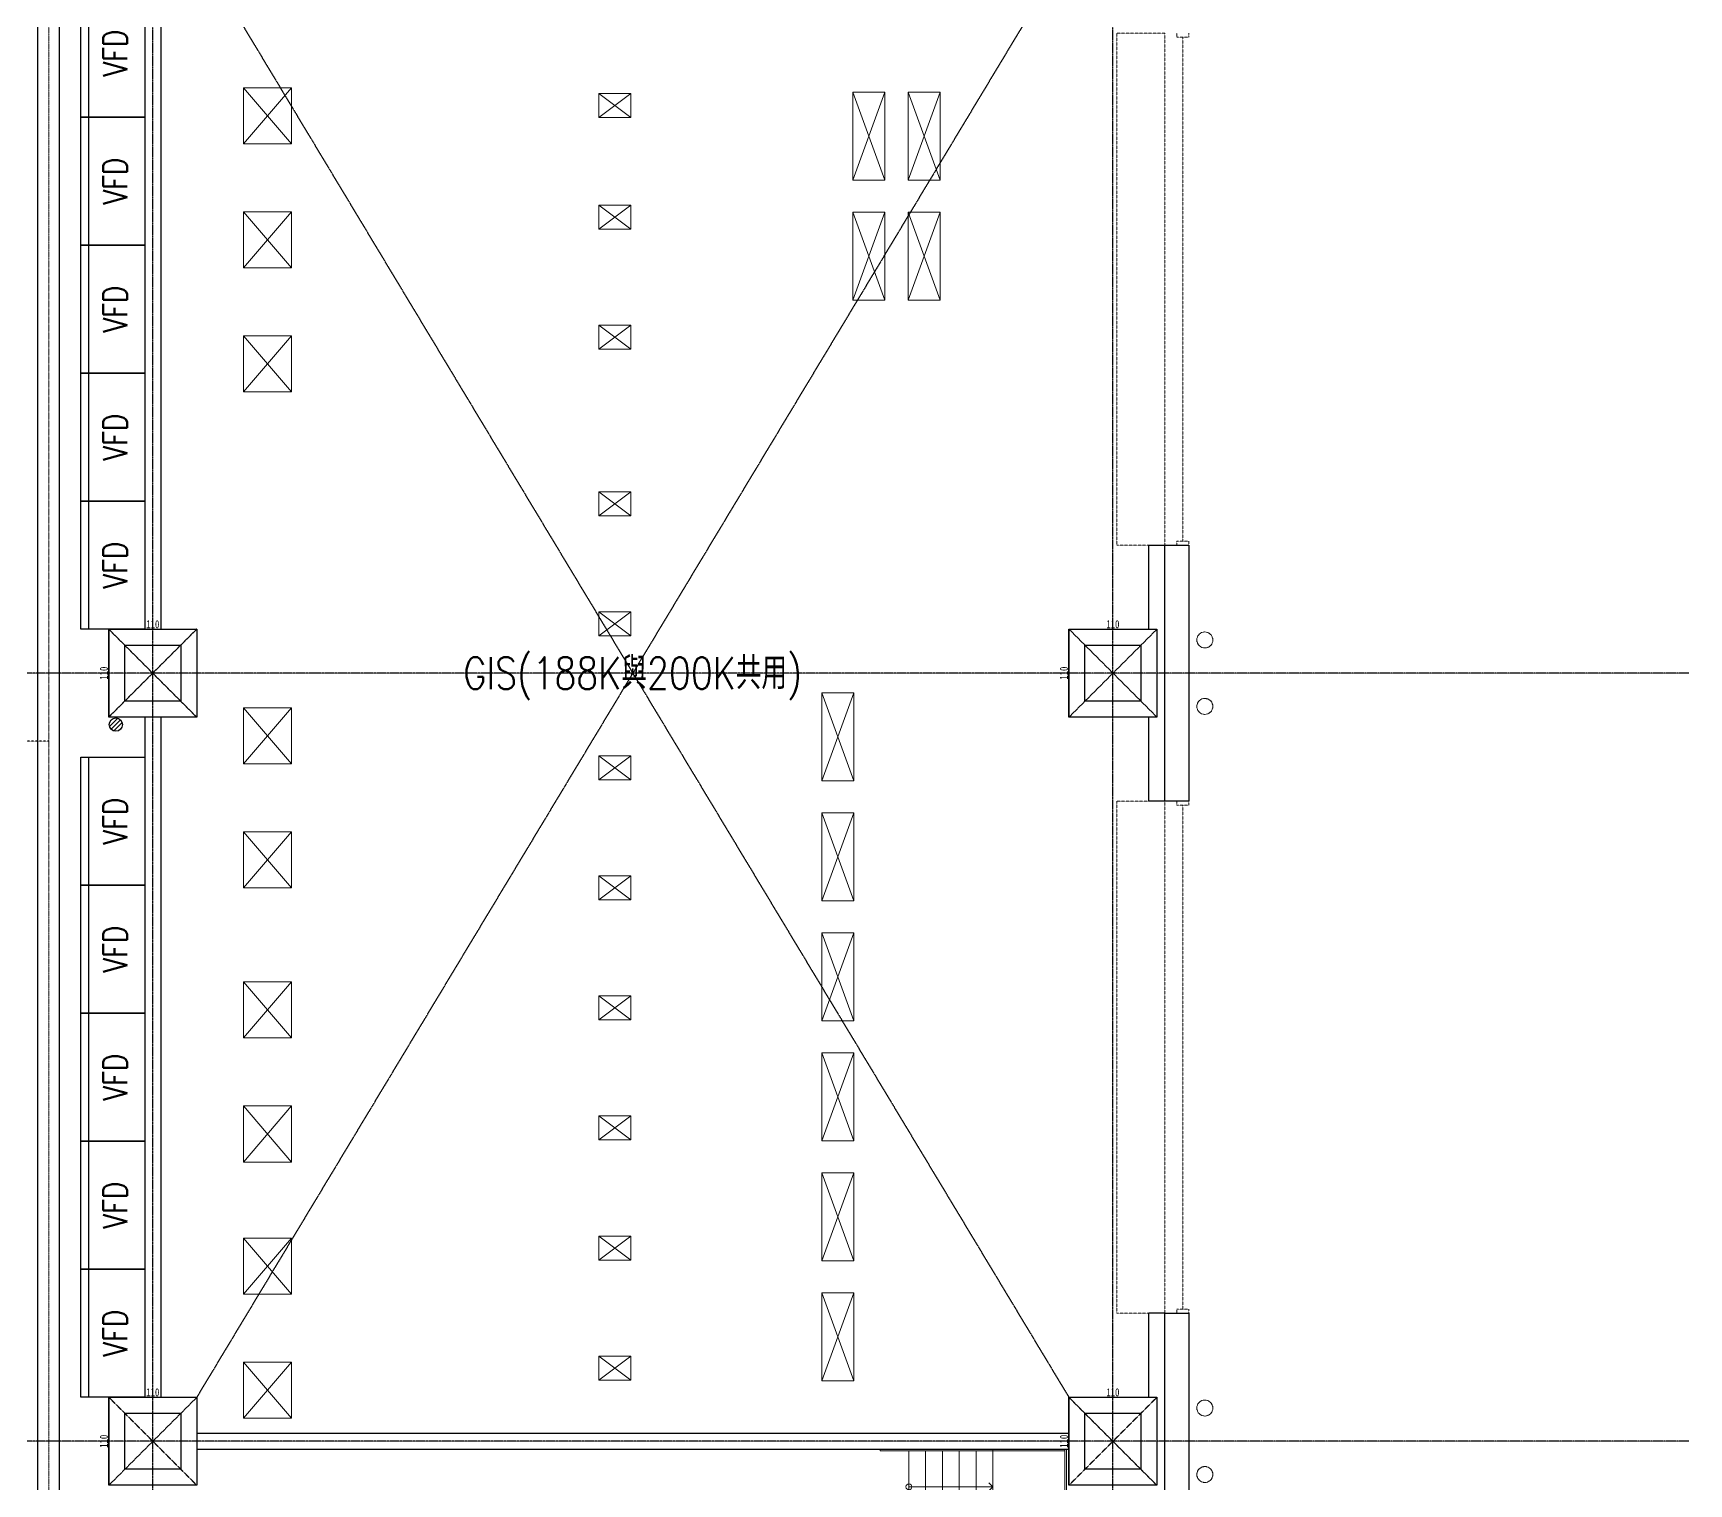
# Model space of a CAD drawing. Header units: millimetres. Extents: x -18489 to 17339, y -1599 to 10961.
# Drawn here: x -14188 to -12118, y 3689 to 5502 of the extents above; entities that cross this region are included whole.
import ezdxf
from ezdxf.enums import TextEntityAlignment as Align

# ---------------------------------------------------------------- set-up
doc = ezdxf.new("R2010")
doc.units = ezdxf.units.MM
for name, pattern in [('188K-SM-07-F10-MECH-CHW PIPE-Y2257103$0$Micron CUP L10 HVAC 2nd PIPE$0$JIS_02_1.0', [2, 1, -1]), ('188K-SM-07-F10-MECH-CHW PIPE-Y2257103$0$XKA01LR1-HVAC-PIPE-冷卻水-Y2225103 Shawn$0$CENTER', [2, 1.25, -0.25, 0.25, -0.25]), ('X-CUB3-L10$0$COL-CEN-LIN', [3.25, 2.5, -0.25, 0.25, -0.25]), ('X-CUB3-L10$0$HIDDEN', [0.4, 0.3, -0.1]), ('X-CUB3-L10$0$JJP_虛線(退縮線、投影線、地下室範圍、非屬本工程、圖面分區)', [0.45, 0.3, -0.15])]:
    doc.linetypes.add(name, pattern=pattern)
for name, color, linetype in [('188K-SM-03-F10-MECH-EQ-Y2257103$0$0 Xref', 8, 'Continuous'), ('188K-SM-03-F10-MECH-EQ-Y2257103$0$Micron CUP L10 HVAC EQU$0$E-LAY-EQPM-200x90', 150, 'Continuous'), ('188K-SM-03-F10-MECH-EQ-Y2257103$0$P-EQ', 3, 'Continuous'), ('188K-SM-07-F10-MECH-CHW PIPE-Y2257103$0$0 XC', 8, 'Continuous'), ('188K-SM-07-F10-MECH-CHW PIPE-Y2257103$0$M-CWTR-12PIPE-R', 4, 'Continuous'), ('188K-SM-07-F10-MECH-CHW PIPE-Y2257103$0$Micron CUP L10 HVAC 2nd PIPE$0$M-P-12CHR-2nd-PIPE', 4, '188K-SM-07-F10-MECH-CHW PIPE-Y2257103$0$Micron CUP L10 HVAC 2nd PIPE$0$JIS_02_1.0'), ('X-CUB3-L10$0$1_地上一層平面圖_1_A-STRS.Newcub', 8, 'Continuous'), ('X-CUB3-L10$0$1_地上一層平面圖_1_A-WALL-EX.Newcub', 8, 'Continuous'), ('X-CUB3-L10$0$A-OBJE-PIPE.Newcub', 8, 'Continuous'), ('X-CUB3-L10$0$CCL', 8, 'X-CUB3-L10$0$COL-CEN-LIN'), ('X-CUB3-L10$0$COL', 8, 'Continuous'), ('X-CUB3-L10$0$COL-S', 8, 'Continuous'), ('X-CUB3-L10$0$Door', 8, 'Continuous'), ('X-CUB3-L10$0$OPEN', 8, 'Continuous'), ('X-CUB3-L10$0$OPEN-UP', 8, 'X-CUB3-L10$0$HIDDEN'), ('X-CUB3-L10$0$WALL-DR', 8, 'Continuous'), ('X-CUB3-L10$0$WALL-G', 8, 'Continuous'), ('X-CUB3-L10$0$WALL-RC', 8, 'Continuous')]:
    doc.layers.add(name, color=color, linetype=linetype)
doc.layers.add('188K-SM-07-F10-MECH-CHW PIPE-Y2257103$0$XKA01LR1-HVAC-PIPE-冷卻水-Y2225103 Shawn$0$M-PIPE-CEN', color=8, linetype='188K-SM-07-F10-MECH-CHW PIPE-Y2257103$0$XKA01LR1-HVAC-PIPE-冷卻水-Y2225103 Shawn$0$CENTER', lineweight=9)
doc.styles.add('188K-SM-03-F10-MECH-EQ-Y2257103$0$Micron CUP L10 HVAC EQU$0$AA-TXT', font='simplex.shx', dxfattribs={"bigfont": 'china.shx'})
doc.styles.add('X-CUB3-L10$0$CHINA', font='simplex.shx', dxfattribs={"width": 0.75, "bigfont": 'chineset.shx'})
doc.styles.add('X-CUB3-L10$0$DIM', font='', dxfattribs={"width": 0.8})
doc.styles.get('X-CUB3-L10$0$DIM').set_extended_font_data('MingLiU')
doc.dimstyles.new('X-CUB3-L10$0$JJP_005_defpoint', dxfattribs={"dimtxt": 20, "dimasz": 0.5, "dimexe": 0.5, "dimexo": 0.5, "dimgap": 0.5, "dimtad": 1, "dimdsep": 46, "dimtxsty": 'X-CUB3-L10$0$DIM', "dimblk": 'X-CUB3-L10$0$_None', "dimcen": 10, "dimclrd": 256, "dimclre": 256, "dimclrt": 256, "dimadec": 0, "dimazin": 0, "dimtfac": 1, "dimtix": 1, "dimtmove": 2, "dimatfit": 3, "dimldrblk": 'X-CUB3-L10$0$_None', "dimfxl": 0.5, "dimtolj": 1, "dimtzin": 0, "dimarcsym": 0})

# ---------------------------------------------------------------- blocks, each defined once
blk = doc.blocks.new('188K-SM-03-F10-MECH-EQ-Y2257103$0$FD-0')
at = {"color": 1}
for p, q in [((-0.319, -0.097), (0.097, 0.319)), ((-0.236, -0.236), (0.236, 0.236)), ((-0.097, -0.319), (0.319, 0.097))]:
    blk.add_line(p, q, dxfattribs=at)
blk.add_circle((0, 0), 0.333)
blk = doc.blocks.new('188K-SM-03-F10-MECH-EQ-Y2257103$0$Micron CUP L10 HVAC EQU')
at = {"layer": '188K-SM-03-F10-MECH-EQ-Y2257103$0$Micron CUP L10 HVAC EQU$0$E-LAY-EQPM-200x90'}
for p, q in [((-185917, 46882), (-185917, 48482)), ((-185917, 45282), (-185917, 46882)), ((-185917, 43682), (-185917, 45282)), ((-185917, 42082), (-185917, 43682)), ((-185917, 40482), (-185917, 42082)), ((-185917, 37282), (-185917, 38882)), ((-185917, 35682), (-185917, 37282)), ((-185917, 34082), (-185917, 35682)), ((-185917, 32482), (-185917, 34082)), ((-185917, 30882), (-185917, 32482))]:
    blk.add_line(p, q, dxfattribs=at)
for points in [[(-185217, 46882), (-186017, 46882), (-186017, 48482), (-185217, 48482)], [(-185217, 45282), (-186017, 45282), (-186017, 46882), (-185217, 46882)], [(-185217, 43682), (-186017, 43682), (-186017, 45282), (-185217, 45282)], [(-185217, 42082), (-186017, 42082), (-186017, 43682), (-185217, 43682)], [(-185217, 40482), (-186017, 40482), (-186017, 42082), (-185217, 42082)], [(-185217, 37282), (-186017, 37282), (-186017, 38882), (-185217, 38882)], [(-185217, 35682), (-186017, 35682), (-186017, 37282), (-185217, 37282)], [(-185217, 34082), (-186017, 34082), (-186017, 35682), (-185217, 35682)], [(-185217, 32482), (-186017, 32482), (-186017, 34082), (-185217, 34082)], [(-185217, 30882), (-186017, 30882), (-186017, 32482), (-185217, 32482)]]:
    blk.add_lwpolyline(points, close=True, dxfattribs=at)
at = {"layer": '188K-SM-03-F10-MECH-EQ-Y2257103$0$Micron CUP L10 HVAC EQU$0$E-LAY-EQPM-200x90', "style": '188K-SM-03-F10-MECH-EQ-Y2257103$0$Micron CUP L10 HVAC EQU$0$AA-TXT', "width": 0.8}
for p in [(-185587, 47682), (-185587, 46082), (-185587, 44482), (-185587, 42882), (-185587, 41282), (-185587, 38082), (-185587, 36482), (-185587, 34882), (-185587, 33282), (-185587, 31682)]:
    blk.add_text('VFD', height=300, rotation=90, dxfattribs=at).set_placement(p, align=Align.MIDDLE_CENTER)
blk = doc.blocks.new('188K-SM-03-F10-MECH-EQ-Y2257103')
at = {"layer": '188K-SM-03-F10-MECH-EQ-Y2257103$0$P-EQ', "xscale": 25, "yscale": 25, "zscale": 25}
blk.add_blockref('188K-SM-03-F10-MECH-EQ-Y2257103$0$FD-0', (-14084.3, 4638.2), dxfattribs=at)
at = {"layer": '188K-SM-03-F10-MECH-EQ-Y2257103$0$0 Xref', "xscale": 0.1, "yscale": 0.1, "zscale": 0.1}
blk.add_blockref('188K-SM-03-F10-MECH-EQ-Y2257103$0$Micron CUP L10 HVAC EQU', (4473.5, 709.2), dxfattribs=at)
blk = doc.blocks.new('X-CUB3-L10$0$變形體_3_1')
at = {"layer": 'X-CUB3-L10$0$A-OBJE-PIPE.Newcub', "color": 15, "lineweight": 0, "flags": 128}
blk.add_lwpolyline([(-12733, 3699.5), (-12733, 3699), (-12732.5, 3697.6), (-12732.4, 3697.1), (-12731.7, 3695.8), (-12731.4, 3695.3), (-12730.4, 3694.1), (-12730.1, 3693.8), (-12728.9, 3692.8), (-12728.5, 3692.5), (-12727.2, 3691.8), (-12726.8, 3691.6), (-12725.3, 3691.2), (-12724.9, 3691.1), (-12723.5, 3691), (-12723.1, 3690.9), (-12721.7, 3691.1), (-12721.3, 3691.1), (-12719.8, 3691.5), (-12719.3, 3691.7), (-12718, 3692.4), (-12717.6, 3692.6), (-12716.3, 3693.6), (-12716, 3693.9), (-12715, 3695.1), (-12714.7, 3695.5), (-12714, 3696.9), (-12713.8, 3697.3), (-12713.4, 3698.7), (-12713.3, 3699.1), (-12713.2, 3700.5), (-12713.1, 3700.9), (-12713.3, 3702.4), (-12713.3, 3702.8), (-12713.8, 3704.3), (-12713.9, 3704.7), (-12714.6, 3706.1), (-12714.8, 3706.5), (-12715.8, 3707.7), (-12716.1, 3708.1), (-12717.4, 3709), (-12717.7, 3709.3), (-12719.1, 3710), (-12719.5, 3710.2), (-12720.9, 3710.6), (-12721.3, 3710.8), (-12722.7, 3710.9), (-12723.1, 3710.9), (-12724.6, 3710.8), (-12725, 3710.7), (-12726.5, 3710.3), (-12726.9, 3710.2), (-12728.3, 3709.4), (-12728.7, 3709.2), (-12729.9, 3708.2), (-12730.3, 3707.9), (-12731.3, 3706.7), (-12731.5, 3706.3), (-12732.2, 3705), (-12732.4, 3704.6), (-12732.8, 3703.1), (-12733, 3702.7), (-12733.1, 3701.3), (-12733.1, 3700.9)], close=True, dxfattribs=at)
blk = doc.blocks.new('X-CUB3-L10$0$變形體_4_1')
at = {"layer": 'X-CUB3-L10$0$A-OBJE-PIPE.Newcub', "color": 15, "lineweight": 0, "flags": 128}
blk.add_lwpolyline([(-12733.1, 3783.6), (-12733, 3782.2), (-12732.8, 3781.8), (-12732.4, 3780.4), (-12732.2, 3780), (-12731.5, 3778.6), (-12731.3, 3778.2), (-12730.3, 3777), (-12729.9, 3776.7), (-12728.7, 3775.7), (-12728.3, 3775.5), (-12726.9, 3774.7), (-12726.5, 3774.6), (-12725, 3774.2), (-12724.6, 3774.1), (-12723.1, 3774), (-12722.7, 3774), (-12721.3, 3774.2), (-12720.9, 3774.3), (-12719.5, 3774.7), (-12719.1, 3774.9), (-12717.7, 3775.6), (-12717.4, 3775.9), (-12716.1, 3776.9), (-12715.8, 3777.2), (-12714.8, 3778.4), (-12714.6, 3778.8), (-12713.9, 3780.2), (-12713.8, 3780.6), (-12713.3, 3782.1), (-12713.3, 3782.5), (-12713.1, 3784), (-12713.2, 3784.4), (-12713.3, 3785.8), (-12713.4, 3786.2), (-12713.8, 3787.6), (-12714, 3788), (-12714.7, 3789.4), (-12715, 3789.8), (-12716, 3791), (-12716.3, 3791.3), (-12717.6, 3792.3), (-12718, 3792.5), (-12719.3, 3793.2), (-12719.8, 3793.4), (-12721.3, 3793.8), (-12721.7, 3793.9), (-12723.1, 3794), (-12723.5, 3794), (-12724.9, 3793.8), (-12725.3, 3793.7), (-12726.8, 3793.3), (-12727.2, 3793.1), (-12728.5, 3792.4), (-12728.9, 3792.1), (-12730.1, 3791.1), (-12730.4, 3790.8), (-12731.4, 3789.6), (-12731.7, 3789.2), (-12732.4, 3787.8), (-12732.5, 3787.4), (-12733, 3785.9), (-12733, 3785.4), (-12733.1, 3784)], close=True, dxfattribs=at)
blk = doc.blocks.new('X-CUB3-L10$0$變形體_5_1')
at = {"layer": 'X-CUB3-L10$0$A-OBJE-PIPE.Newcub', "color": 15, "lineweight": 0, "flags": 128}
blk.add_lwpolyline([(-12733, 4659.5), (-12733, 4659), (-12732.5, 4657.6), (-12732.4, 4657.1), (-12731.7, 4655.8), (-12731.4, 4655.3), (-12730.4, 4654.1), (-12730.1, 4653.8), (-12728.9, 4652.8), (-12728.5, 4652.5), (-12727.2, 4651.8), (-12726.8, 4651.6), (-12725.3, 4651.2), (-12724.9, 4651.1), (-12723.5, 4651), (-12723.1, 4650.9), (-12721.7, 4651.1), (-12721.3, 4651.1), (-12719.8, 4651.5), (-12719.3, 4651.7), (-12718, 4652.4), (-12717.6, 4652.6), (-12716.3, 4653.6), (-12716, 4653.9), (-12715, 4655.1), (-12714.7, 4655.5), (-12714, 4656.9), (-12713.8, 4657.3), (-12713.4, 4658.7), (-12713.3, 4659.1), (-12713.2, 4660.5), (-12713.1, 4660.9), (-12713.3, 4662.4), (-12713.3, 4662.8), (-12713.8, 4664.3), (-12713.9, 4664.7), (-12714.6, 4666.1), (-12714.8, 4666.5), (-12715.8, 4667.7), (-12716.1, 4668.1), (-12717.4, 4669), (-12717.7, 4669.3), (-12719.1, 4670), (-12719.5, 4670.2), (-12720.9, 4670.6), (-12721.3, 4670.8), (-12722.7, 4670.9), (-12723.1, 4670.9), (-12724.6, 4670.8), (-12725, 4670.7), (-12726.5, 4670.3), (-12726.9, 4670.2), (-12728.3, 4669.4), (-12728.7, 4669.2), (-12729.9, 4668.2), (-12730.3, 4667.9), (-12731.3, 4666.7), (-12731.5, 4666.3), (-12732.2, 4665), (-12732.4, 4664.6), (-12732.8, 4663.1), (-12733, 4662.7), (-12733.1, 4661.3), (-12733.1, 4660.9)], close=True, dxfattribs=at)
blk = doc.blocks.new('X-CUB3-L10$0$變形體_6_1')
at = {"layer": 'X-CUB3-L10$0$A-OBJE-PIPE.Newcub', "color": 15, "lineweight": 0, "flags": 128}
blk.add_lwpolyline([(-12733.1, 4743.6), (-12733, 4742.2), (-12732.8, 4741.8), (-12732.4, 4740.4), (-12732.2, 4740), (-12731.5, 4738.6), (-12731.3, 4738.2), (-12730.3, 4737), (-12729.9, 4736.7), (-12728.7, 4735.7), (-12728.3, 4735.5), (-12726.9, 4734.7), (-12726.5, 4734.6), (-12725, 4734.2), (-12724.6, 4734.1), (-12723.1, 4734), (-12722.7, 4734), (-12721.3, 4734.2), (-12720.9, 4734.3), (-12719.5, 4734.7), (-12719.1, 4734.9), (-12717.7, 4735.6), (-12717.4, 4735.9), (-12716.1, 4736.9), (-12715.8, 4737.2), (-12714.8, 4738.4), (-12714.6, 4738.8), (-12713.9, 4740.2), (-12713.8, 4740.6), (-12713.3, 4742.1), (-12713.3, 4742.5), (-12713.1, 4744), (-12713.2, 4744.4), (-12713.3, 4745.8), (-12713.4, 4746.2), (-12713.8, 4747.6), (-12714, 4748), (-12714.7, 4749.4), (-12715, 4749.8), (-12716, 4751), (-12716.3, 4751.3), (-12717.6, 4752.3), (-12718, 4752.5), (-12719.3, 4753.2), (-12719.8, 4753.4), (-12721.3, 4753.8), (-12721.7, 4753.9), (-12723.1, 4754), (-12723.5, 4754), (-12724.9, 4753.8), (-12725.3, 4753.7), (-12726.8, 4753.3), (-12727.2, 4753.1), (-12728.5, 4752.4), (-12728.9, 4752.1), (-12730.1, 4751.1), (-12730.4, 4750.8), (-12731.4, 4749.6), (-12731.7, 4749.2), (-12732.4, 4747.8), (-12732.5, 4747.4), (-12733, 4745.9), (-12733, 4745.4), (-12733.1, 4744)], close=True, dxfattribs=at)
blk = doc.blocks.new('*D570')
at = {"layer": 'DefPoints', "lineweight": -2, "transparency": 16777216}
blk.add_line((0, 0), (110, 0), dxfattribs=at)
at = {"layer": 'DefPoints', "color": 0, "transparency": 16777216}
for p in [(0, 0), (110, 0), (110, 0)]:
    blk.add_point(p, dxfattribs=at)
at = {"layer": 'DefPoints', "transparency": 16777216, "insert": (55, 6.1), "char_height": 10, "attachment_point": 5, "style": 'X-CUB3-L10$0$DIM'}
blk.add_mtext('\\A1;110', dxfattribs=at)
blk = doc.blocks.new('X-CUB3-L10$0$_None')
blk = doc.blocks.new('*D571')
at = {"layer": 'DefPoints', "lineweight": -2, "transparency": 16777216}
blk.add_line((0, 0), (0, -110), dxfattribs=at)
at = {"layer": 'DefPoints', "color": 0, "transparency": 16777216}
for p in [(0, 0), (0, -110), (0, -110)]:
    blk.add_point(p, dxfattribs=at)
at = {"layer": 'DefPoints', "transparency": 16777216, "insert": (-6.1, -55), "char_height": 10, "attachment_point": 5, "rotation": 90, "style": 'X-CUB3-L10$0$DIM'}
blk.add_mtext('\\A1;110', dxfattribs=at)
blk = doc.blocks.new('X-CUB3-L10$0$A$C1d0d7561')
at = {"layer": 'X-CUB3-L10$0$1_地上一層平面圖_1_A-STRS.Newcub', "color": 12, "lineweight": 0, "ltscale": 10}
for p, q in [((-220, 25), (-256, 25)), ((-256, 25), (-256, 23)), ((-256, 23), (-220, 23)), ((-115, 25), (-220, 25)), ((-220, 23), (-115, 23)), ((-220, 23), (-220, -67)), ((-199, 23), (-220, 23)), ((-199, -67), (-199, 23)), ((-199, 23), (-199, -67)), ((-178, 23), (-199, 23)), ((-178, -67), (-178, 23)), ((-178, 23), (-178, -67)), ((-157, 23), (-178, 23)), ((-157, -67), (-157, 23)), ((-157, 23), (-157, -67)), ((-136, 23), (-157, 23)), ((-136, -67), (-136, 23)), ((-136, 23), (-136, -67)), ((-115, 23), (-136, 23)), ((-115, 23), (-115, 25)), ((-115, -67), (-115, 23)), ((-220, -67), (-256, -67)), ((-256, -67), (-256, -69)), ((-256, -69), (-220, -69)), ((-115, -67), (-220, -67)), ((-220, -67), (-199, -67)), ((-220, -69), (-115, -69)), ((-199, -67), (-178, -67)), ((-178, -67), (-157, -67)), ((-157, -67), (-136, -67)), ((-136, -67), (-115, -67)), ((-115, -69), (-115, -67)), ((80, -128), (-25, -128)), ((-25, -128), (-25, -130)), ((-25, -130), (80, -130)), ((-4, -130), (-25, -130)), ((-25, -130), (-25, -220)), ((17, -130), (-4, -130)), ((-4, -130), (-4, -220)), ((-4, -220), (-4, -130)), ((38, -130), (17, -130)), ((17, -130), (17, -220)), ((17, -220), (17, -130)), ((59, -130), (38, -130)), ((38, -130), (38, -220)), ((38, -220), (38, -130)), ((80, -130), (59, -130)), ((59, -130), (59, -220)), ((59, -220), (59, -130)), ((116, -128), (80, -128)), ((80, -130), (116, -130)), ((80, -220), (80, -130)), ((116, -130), (116, -128)), ((80, -220), (-25, -220)), ((-25, -220), (-25, -222)), ((-25, -220), (-4, -220)), ((-25, -222), (80, -222)), ((-4, -220), (17, -220)), ((17, -220), (38, -220)), ((38, -220), (59, -220)), ((59, -220), (80, -220)), ((116, -220), (80, -220)), ((80, -222), (116, -222)), ((116, -222), (116, -220))]:
    blk.add_line(p, q, dxfattribs=at)
at = {"layer": 'X-CUB3-L10$0$1_地上一層平面圖_1_A-STRS.Newcub', "color": 8, "lineweight": 0, "ltscale": 10}
for p, q in [((-115, -22), (-120, -17)), ((-220, -22), (-199, -22)), ((-199, -22), (-136, -22)), ((-136, -22), (-115, -22)), ((-120, -27), (-115, -22)), ((-20, -170), (-25, -175)), ((-4, -175), (-25, -175)), ((-25, -175), (-20, -180)), ((59, -175), (-4, -175)), ((80, -175), (59, -175))]:
    blk.add_line(p, q, dxfattribs=at)
at = {"layer": 'X-CUB3-L10$0$1_地上一層平面圖_1_A-STRS.Newcub', "color": 12, "lineweight": 0, "ltscale": 10, "flags": 128}
for points in [[(-115, 25), (-115, 23)], [(-115, 23), (-115, -220)], [(-25, 23), (-115, 23)], [(-115, 23), (-25, 23)], [(-25, 25), (-25, -128)], [(-25, -220), (-25, 23)], [(-23, -128), (-23, 25)], [(-117, -69), (-117, -222)], [(-115, -69), (-117, -69)], [(-115, -222), (-115, -69)], [(-25, -128), (-23, -128)], [(-115, -220), (-25, -220)], [(-25, -220), (-115, -220)], [(-115, -222), (-25, -222)], [(-25, -222), (-25, -220)]]:
    blk.add_lwpolyline(points, dxfattribs=at)
at = {"layer": 'X-CUB3-L10$0$1_地上一層平面圖_1_A-STRS.Newcub', "color": 8, "lineweight": 0, "ltscale": 10, "flags": 128}
for points in [[(-220, -25.8, 1), (-220, -18.2, 1)], [(80, -171.2, 1), (80, -178.7, 1)]]:
    blk.add_lwpolyline(points, format="xyb", close=True, dxfattribs=at)
at = {"layer": 'X-CUB3-L10$0$1_地上一層平面圖_1_A-WALL-EX.Newcub', "color": 12, "linetype": 'X-CUB3-L10$0$JJP_虛線(退縮線、投影線、地下室範圍、非屬本工程、圖面分區)', "lineweight": 0, "ltscale": 10, "flags": 128}
blk.add_lwpolyline([(-1110, 25), (-20, 25)], dxfattribs=at)
at = {"layer": 'X-CUB3-L10$0$1_地上一層平面圖_1_A-WALL-EX.Newcub', "color": 8, "lineweight": 0, "ltscale": 10, "flags": 128}
blk.add_lwpolyline([(-25, -224.3), (-25, 25)], dxfattribs=at)
blk = doc.blocks.new('188K-SM-07-F10-MECH-CHW PIPE-Y2257103$0$Micron CUP L10 HVAC 2nd PIPE')
at = {"layer": '188K-SM-07-F10-MECH-CHW PIPE-Y2257103$0$Micron CUP L10 HVAC 2nd PIPE$0$M-P-12CHR-2nd-PIPE'}
blk.add_line((-186417, 39083), (-204704, 39083), dxfattribs=at)
blk = doc.blocks.new('188K-SM-07-F10-MECH-CHW PIPE-Y2257103')
at = {"layer": '188K-SM-07-F10-MECH-CHW PIPE-Y2257103$0$M-CWTR-12PIPE-R'}
for p, q in [((-14181.8, 1064.3), (-14181.8, 6052.9)), ((-14154.5, 1064.3), (-14154.5, 6052.9))]:
    blk.add_line(p, q, dxfattribs=at)
at = {"layer": '188K-SM-07-F10-MECH-CHW PIPE-Y2257103$0$XKA01LR1-HVAC-PIPE-冷卻水-Y2225103 Shawn$0$M-PIPE-CEN', "linetype": '188K-SM-07-F10-MECH-CHW PIPE-Y2257103$0$XKA01LR1-HVAC-PIPE-冷卻水-Y2225103 Shawn$0$CENTER'}
blk.add_line((-14168.1, 1064.3), (-14168.1, 6052.9), dxfattribs=at)
at = {"layer": '188K-SM-07-F10-MECH-CHW PIPE-Y2257103$0$0 XC', "xscale": 0.1, "yscale": 0.1, "zscale": 0.1}
blk.add_blockref('188K-SM-07-F10-MECH-CHW PIPE-Y2257103$0$Micron CUP L10 HVAC 2nd PIPE', (4473.5, 709.2), dxfattribs=at)
blk = doc.blocks.new('*U569')
at = {"layer": 'DefPoints', "linetype": 'X-CUB3-L10$0$HIDDEN', "ltscale": 0.1}
for p, q in [((110, 0), (0, -110)), ((0, 0), (110, -110))]:
    blk.add_line(p, q, dxfattribs=at)
at = {"layer": 'X-CUB3-L10$0$COL', "ltscale": 0.1}
blk.add_lwpolyline([(0, 0), (110, 0), (110, -110), (0, -110)], close=True, dxfattribs=at)
at = {"layer": 'DefPoints'}
dim = blk.add_linear_dim(base=(0, -110), p1=(0, 0), p2=(0, -110), angle=90, dimstyle='X-CUB3-L10$0$JJP_005_defpoint', override={"dimtxt": 10}, dxfattribs=at)
dim.commit()
dim.dimension.update_dxf_attribs({"geometry": '*D571', "text_midpoint": (-6.067, -55)})
dim = blk.add_linear_dim(base=(110, 0), p1=(0, 0), p2=(110, 0), dimstyle='X-CUB3-L10$0$JJP_005_defpoint', override={"dimtxt": 10}, dxfattribs=at)
dim.commit()
dim.dimension.update_dxf_attribs({"geometry": '*D570', "text_midpoint": (55, 6.067)})
blk = doc.blocks.new('X-CUB3-L10$0$CUB3-10')
at = {"layer": 'X-CUB3-L10$0$CCL'}
for p, q in [((-1200, 0), (-1200, 9982.459)), ((0, 0), (0, 9982.459)), ((720, 5422.459), (-5160, 5422.459)), ((720, 4462.459), (-5160, 4462.459))]:
    blk.add_line(p, q, dxfattribs=at)
at = {"layer": 'X-CUB3-L10$0$COL-S'}
for points in [[(-1235, 5457.459), (-1165, 5457.459), (-1165, 5387.459), (-1235, 5387.459)], [(-35, 5457.459), (35, 5457.459), (35, 5387.459), (-35, 5387.459)], [(-1235, 4497.459), (-1165, 4497.459), (-1165, 4427.459), (-1235, 4427.459)], [(-35, 4497.459), (35, 4497.459), (35, 4427.459), (-35, 4427.459)]]:
    blk.add_lwpolyline(points, close=True, dxfattribs=at)
at = {"layer": 'X-CUB3-L10$0$COL'}
for p in [(-1255, 5477.459), (-55, 5477.459), (-1255, 4517.459), (-55, 4517.459)]:
    blk.add_blockref('*U569', p, dxfattribs=at)
blk = doc.blocks.new('X-CUB3-L10')
at = {"layer": 'X-CUB3-L10$0$COL-S'}
for points in [[(-14073.1, 4737.5), (-14003.1, 4737.5), (-14003.1, 4667.5), (-14073.1, 4667.5)], [(-12873.1, 4737.5), (-12803.1, 4737.5), (-12803.1, 4667.5), (-12873.1, 4667.5)], [(-14073.1, 3777.5), (-14003.1, 3777.5), (-14003.1, 3707.5), (-14073.1, 3707.5)], [(-12873.1, 3777.5), (-12803.1, 3777.5), (-12803.1, 3707.5), (-12873.1, 3707.5)]]:
    blk.add_lwpolyline(points, close=True, dxfattribs=at)
at = {"layer": 'X-CUB3-L10$0$Door', "color": 4, "linetype": 'X-CUB3-L10$0$JJP_虛線(退縮線、投影線、地下室範圍、非屬本工程、圖面分區)', "lineweight": 0}
for p, q in [((-12773.1, 5502.5), (-12833.1, 5502.5)), ((-12833.1, 5502.5), (-12833.1, 4862.5)), ((-12773.1, 4862.5), (-12773.1, 5502.5)), ((-12758.1, 5502.5), (-12758.1, 5497.5)), ((-12758.1, 5497.5), (-12743.1, 5497.5)), ((-12750.6, 4867.5), (-12750.6, 5497.5)), ((-12743.1, 5497.5), (-12743.1, 5502.5)), ((-12758.1, 4862.5), (-12758.1, 4867.5)), ((-12758.1, 4867.5), (-12743.1, 4867.5)), ((-12743.1, 4867.5), (-12743.1, 4862.5)), ((-12833.1, 4862.5), (-12773.1, 4862.5)), ((-12773.1, 4542.5), (-12833.1, 4542.5)), ((-12833.1, 4542.5), (-12833.1, 3902.5)), ((-12773.1, 3902.5), (-12773.1, 4542.5)), ((-12758.1, 4542.5), (-12758.1, 4537.5)), ((-12758.1, 4537.5), (-12743.1, 4537.5)), ((-12750.6, 3907.5), (-12750.6, 4537.5)), ((-12743.1, 4537.5), (-12743.1, 4542.5)), ((-12833.1, 3902.5), (-12773.1, 3902.5)), ((-12758.1, 3902.5), (-12758.1, 3907.5)), ((-12758.1, 3907.5), (-12743.1, 3907.5)), ((-12743.1, 3907.5), (-12743.1, 3902.5))]:
    blk.add_line(p, q, dxfattribs=at)
at = {"layer": 'X-CUB3-L10$0$OPEN', "lineweight": 0, "ltscale": 10}
for p, q in [((-13924.6, 5364), (-13864.6, 5434)), ((-13924.6, 5434), (-13864.6, 5364)), ((-13480.6, 5397), (-13440.6, 5427)), ((-13480.6, 5427), (-13440.6, 5397)), ((-13163.1, 5428.5), (-13123.1, 5318.5)), ((-13163.1, 5318.5), (-13123.1, 5428.5)), ((-13094.1, 5428.5), (-13054.1, 5318.5)), ((-13094.1, 5318.5), (-13054.1, 5428.5)), ((-13924.6, 5209), (-13864.6, 5279)), ((-13924.6, 5279), (-13864.6, 5209)), ((-13480.6, 5257.5), (-13440.6, 5287.5)), ((-13480.6, 5287.5), (-13440.6, 5257.5)), ((-13163.1, 5278.5), (-13123.1, 5168.5)), ((-13163.1, 5168.5), (-13123.1, 5278.5)), ((-13094.1, 5278.5), (-13054.1, 5168.5)), ((-13094.1, 5168.5), (-13054.1, 5278.5)), ((-13480.6, 5107.5), (-13440.6, 5137.5)), ((-13480.6, 5137.5), (-13440.6, 5107.5)), ((-13924.6, 5054), (-13864.6, 5124)), ((-13924.6, 5124), (-13864.6, 5054)), ((-13480.6, 4899), (-13440.6, 4929)), ((-13480.6, 4929), (-13440.6, 4899)), ((-13480.6, 4749), (-13440.6, 4779)), ((-13480.6, 4779), (-13440.6, 4749)), ((-13201.7, 4678), (-13161.7, 4568)), ((-13201.7, 4568), (-13161.7, 4678)), ((-13924.6, 4589), (-13864.6, 4659)), ((-13924.6, 4659), (-13864.6, 4589)), ((-13480.6, 4569), (-13440.6, 4599)), ((-13480.6, 4599), (-13440.6, 4569)), ((-13201.7, 4528), (-13161.7, 4418)), ((-13201.7, 4418), (-13161.7, 4528)), ((-13924.6, 4434), (-13864.6, 4504)), ((-13924.6, 4504), (-13864.6, 4434)), ((-13480.6, 4419), (-13440.6, 4449)), ((-13480.6, 4449), (-13440.6, 4419)), ((-13201.7, 4378), (-13161.7, 4268)), ((-13201.7, 4268), (-13161.7, 4378)), ((-13924.6, 4246.5), (-13864.6, 4316.5)), ((-13924.6, 4316.5), (-13864.6, 4246.5)), ((-13480.6, 4269), (-13440.6, 4299)), ((-13480.6, 4299), (-13440.6, 4269)), ((-13201.7, 4228), (-13161.7, 4118)), ((-13201.7, 4118), (-13161.7, 4228)), ((-13924.6, 4091.5), (-13864.6, 4161.5)), ((-13924.6, 4161.5), (-13864.6, 4091.5)), ((-13480.6, 4119), (-13440.6, 4149)), ((-13480.6, 4149), (-13440.6, 4119)), ((-13201.7, 4078), (-13161.7, 3968)), ((-13201.7, 3968), (-13161.7, 4078)), ((-13924.6, 3926.5), (-13864.6, 3996.5)), ((-13924.6, 3996.5), (-13864.6, 3926.5)), ((-13480.6, 3969), (-13440.6, 3999)), ((-13480.6, 3999), (-13440.6, 3969)), ((-13201.7, 3928), (-13161.7, 3818)), ((-13201.7, 3818), (-13161.7, 3928)), ((-13924.6, 3771.5), (-13864.6, 3841.5)), ((-13924.6, 3841.5), (-13864.6, 3771.5)), ((-13480.6, 3819), (-13440.6, 3849)), ((-13480.6, 3849), (-13440.6, 3819))]:
    blk.add_line(p, q, dxfattribs=at)
for points in [[(-13924.6, 5364), (-13924.6, 5434), (-13864.6, 5434), (-13864.6, 5364)], [(-13480.6, 5427), (-13440.6, 5427), (-13440.6, 5397), (-13480.6, 5397)], [(-13163.1, 5318.5), (-13163.1, 5428.5), (-13123.1, 5428.5), (-13123.1, 5318.5)], [(-13054.1, 5428.5), (-13094.1, 5428.5), (-13094.1, 5318.5), (-13054.1, 5318.5)], [(-13924.6, 5209), (-13924.6, 5279), (-13864.6, 5279), (-13864.6, 5209)], [(-13480.6, 5287.5), (-13440.6, 5287.5), (-13440.6, 5257.5), (-13480.6, 5257.5)], [(-13123.1, 5168.5), (-13163.1, 5168.5), (-13163.1, 5278.5), (-13123.1, 5278.5)], [(-13094.1, 5168.5), (-13094.1, 5278.5), (-13054.1, 5278.5), (-13054.1, 5168.5)], [(-13480.6, 5137.5), (-13440.6, 5137.5), (-13440.6, 5107.5), (-13480.6, 5107.5)], [(-13924.6, 5054), (-13924.6, 5124), (-13864.6, 5124), (-13864.6, 5054)], [(-13480.6, 4929), (-13440.6, 4929), (-13440.6, 4899), (-13480.6, 4899)], [(-13480.6, 4779), (-13440.6, 4779), (-13440.6, 4749), (-13480.6, 4749)], [(-13161.7, 4568), (-13201.7, 4568), (-13201.7, 4678), (-13161.7, 4678)], [(-13924.6, 4589), (-13924.6, 4659), (-13864.6, 4659), (-13864.6, 4589)], [(-13480.6, 4599), (-13440.6, 4599), (-13440.6, 4569), (-13480.6, 4569)], [(-13161.7, 4418), (-13201.7, 4418), (-13201.7, 4528), (-13161.7, 4528)], [(-13924.6, 4434), (-13924.6, 4504), (-13864.6, 4504), (-13864.6, 4434)], [(-13480.6, 4449), (-13440.6, 4449), (-13440.6, 4419), (-13480.6, 4419)], [(-13161.7, 4268), (-13201.7, 4268), (-13201.7, 4378), (-13161.7, 4378)], [(-13924.6, 4246.5), (-13924.6, 4316.5), (-13864.6, 4316.5), (-13864.6, 4246.5)], [(-13480.6, 4299), (-13440.6, 4299), (-13440.6, 4269), (-13480.6, 4269)], [(-13161.7, 4118), (-13201.7, 4118), (-13201.7, 4228), (-13161.7, 4228)], [(-13924.6, 4091.5), (-13924.6, 4161.5), (-13864.6, 4161.5), (-13864.6, 4091.5)], [(-13480.6, 4149), (-13440.6, 4149), (-13440.6, 4119), (-13480.6, 4119)], [(-13161.7, 3968), (-13201.7, 3968), (-13201.7, 4078), (-13161.7, 4078)], [(-13924.6, 3926.5), (-13924.6, 3996.5), (-13864.6, 3996.5), (-13864.6, 3926.5)], [(-13480.6, 3999), (-13440.6, 3999), (-13440.6, 3969), (-13480.6, 3969)], [(-13161.7, 3818), (-13201.7, 3818), (-13201.7, 3928), (-13161.7, 3928)], [(-13924.6, 3771.5), (-13924.6, 3841.5), (-13864.6, 3841.5), (-13864.6, 3771.5)], [(-13480.6, 3849), (-13440.6, 3849), (-13440.6, 3819), (-13480.6, 3819)]]:
    blk.add_lwpolyline(points, close=True, dxfattribs=at)
at = {"layer": 'X-CUB3-L10$0$OPEN-UP'}
for p, q in [((-13983.1, 5607.5), (-12893.1, 3797.5)), ((-12893.1, 5607.5), (-13983.1, 3797.5))]:
    blk.add_line(p, q, dxfattribs=at)
at = {"layer": 'X-CUB3-L10$0$WALL-DR'}
for p, q in [((-12793.1, 4757.5), (-12793.1, 4862.5)), ((-12793.1, 4862.5), (-12773.1, 4862.5)), ((-12773.1, 4542.5), (-12773.1, 4862.5)), ((-12793.1, 4542.5), (-12793.1, 4647.5)), ((-12773.1, 4542.5), (-12793.1, 4542.5)), ((-12793.1, 3797.5), (-12793.1, 3902.5)), ((-12773.1, 3902.5), (-12793.1, 3902.5)), ((-12773.1, 3587.5), (-12773.1, 3902.5))]:
    blk.add_line(p, q, dxfattribs=at)
at = {"layer": 'X-CUB3-L10$0$WALL-G'}
blk.add_lwpolyline([(-12773.1, 4542.5), (-12773.1, 4862.5), (-12743.1, 4862.5), (-12743.1, 4542.5)], close=True, dxfattribs=at)
blk.add_lwpolyline([(-12743.1, 3902.5), (-12743.1, 3587.5), (-12773.1, 3587.5), (-12773.1, 3902.5), (-12743.1, 3902.5)], dxfattribs=at)
at = {"layer": 'X-CUB3-L10$0$WALL-RC'}
for p, q in [((-14048.1, 5607.5), (-14048.1, 4757.5)), ((-14028.1, 5607.5), (-14028.1, 4757.5)), ((-14048.1, 4647.5), (-14048.1, 3797.5)), ((-14028.1, 4647.5), (-14028.1, 3797.5)), ((-13983.1, 3752.5), (-12893.1, 3752.5)), ((-13983.1, 3732.5), (-12893.1, 3732.5))]:
    blk.add_line(p, q, dxfattribs=at)
at = {"layer": 'X-CUB3-L10$0$A-OBJE-PIPE.Newcub', "lineweight": 0}
for name in ['X-CUB3-L10$0$變形體_6_1', 'X-CUB3-L10$0$變形體_5_1', 'X-CUB3-L10$0$變形體_4_1', 'X-CUB3-L10$0$變形體_3_1']:
    blk.add_blockref(name, (0, 0), dxfattribs=at)
at = {"layer": 'X-CUB3-L10$0$CCL'}
blk.add_blockref('X-CUB3-L10$0$CUB3-10', (-12838.1, -720), dxfattribs=at)
at = {"layer": 'X-CUB3-L10$0$COL'}
for p in [(-14093.1, 4757.5), (-12893.1, 4757.5), (-14093.1, 3797.5), (-12893.1, 3797.5)]:
    blk.add_blockref('*U569', p, dxfattribs=at)
at = {"layer": 'X-CUB3-L10$0$WALL-DR'}
blk.add_blockref('X-CUB3-L10$0$A$C1d0d7561', (-12873.1, 3707.5), dxfattribs=at)
at = {"layer": 'DefPoints', "style": 'X-CUB3-L10$0$CHINA', "width": 0.8}
blk.add_text('GIS(188K與200K共用)', height=40, dxfattribs=at).set_placement((-13438.1, 4702.5), align=Align.MIDDLE_CENTER)

msp = doc.modelspace()

# ---------------------------------------------------------------- block references
msp.add_blockref('188K-SM-03-F10-MECH-EQ-Y2257103', (0, 0))

# ---------------------------------------------------------------- next in the draw order: block references
for name in ['X-CUB3-L10', '188K-SM-07-F10-MECH-CHW PIPE-Y2257103']:
    msp.add_blockref(name, (0, 0))

doc.saveas('drawing.dxf')
